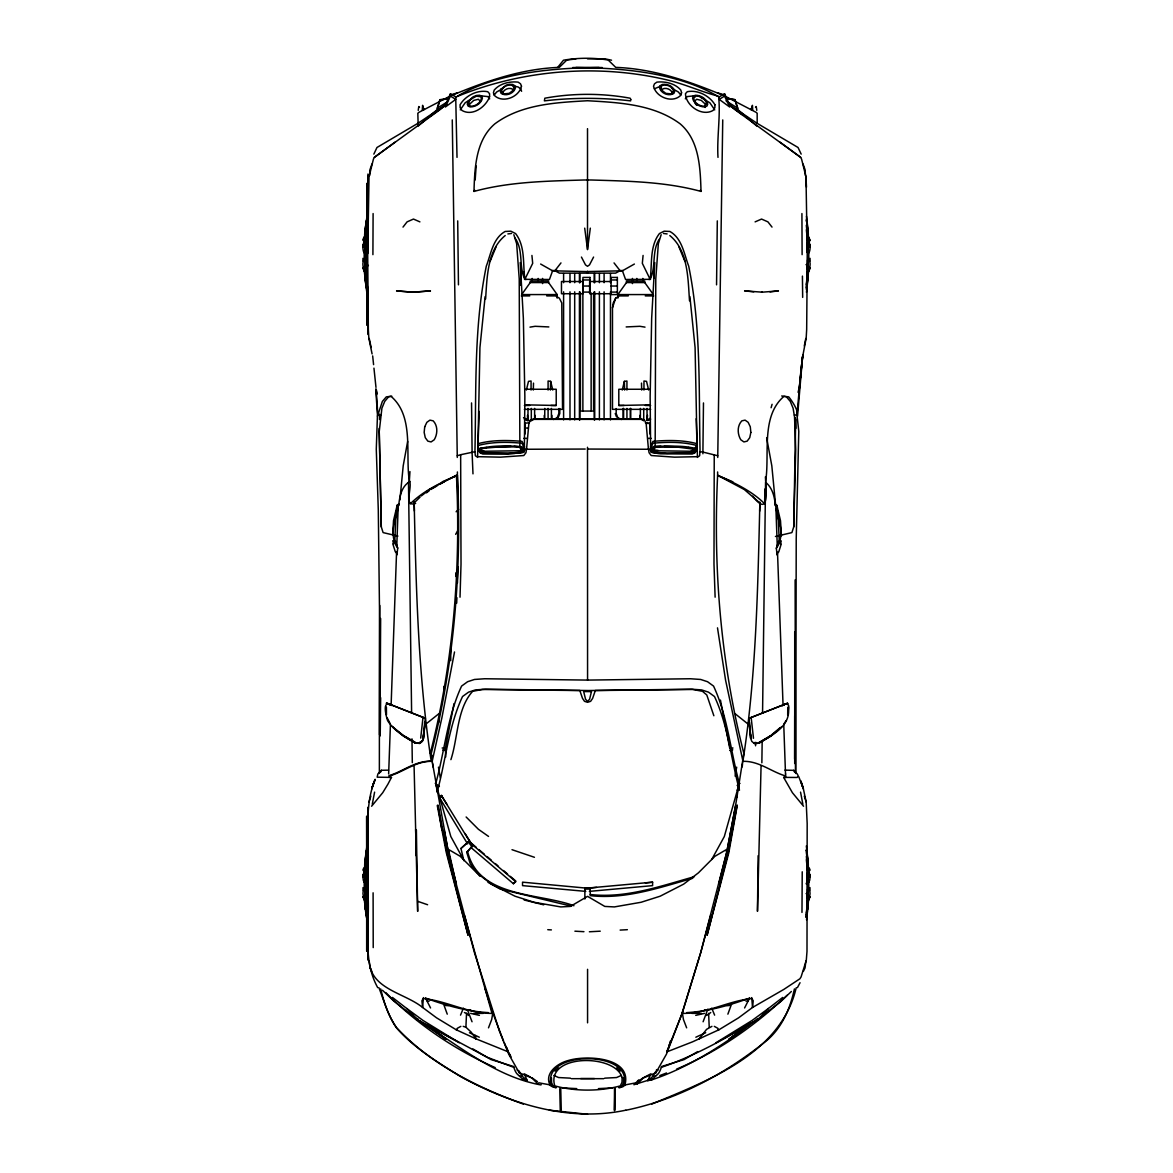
<?xml version="1.0" encoding="UTF-8"?>
<svg xmlns="http://www.w3.org/2000/svg" width="1173" height="1173" viewBox="0 0 1173 1173"><rect width="100%" height="100%" fill="white"/><g stroke="black" fill="none" stroke-linecap="round" stroke-linejoin="round"><path stroke-width="1.5" d="M366.724 919.485L366.709 951.2L366.665 816.232L366.709 846.95M366.826 291.842L366.797 325.17L366.753 183.369L366.797 215.641M367.779 813.959L367.779 809.018M367.838 216.067L367.867 182.064M367.926 180.979L367.926 175.803M637.701 1081.638L642.452 1078.324L655.854 1072.826L666.425 1054.204L681.821 1014.088L700.78 952.403L726.688 852.346L735.574 805.602L743.843 753.359C720.735 662.554 713.125 568.876 717.612 475.344L717.612 471.957M364.715 246.33L364.73 234.439M364.73 895.761L364.715 875.952M364.715 876.158L364.73 864.838M367.911 324.848L367.897 326.534L367.867 293.221M808.285 246.11L808.256 275.332L808.256 273.573M808.27 891.759L808.285 875.952M365.331 238.06L365.316 233.471L365.331 275.054L365.36 270.934M367.779 873.284C370.052 842.317 363.029 809.062 375.096 779.444L372.281 787.2L375.096 779.444M373.102 213.559L372.911 254.658M379.363 773.476L379.48 608.244L378.293 509.962L376.284 449.259L377.471 414.919L375.727 389.113M775.441 536.472L791.907 532.601L793.725 526.882L795.69 419.494M801.98 912.418L802.229 871.803M806.232 185.246L806.247 183.369L806.247 185.055M808.256 899.31L808.256 903.767L808.285 895.424M379.788 605.444L379.539 734.797M379.949 735.764L380.639 618.464M649.783 433.922L649.842 423.174L645.956 422.823M364.73 891.759L364.73 880.512M365.331 899.574L365.302 903.503L365.302 863.915L365.316 865.395M477.924 447.573L479.933 347.589L485.123 296.608M614.711 1087.811L614.549 1110.684L614.549 1087.811M793.725 526.882L795.719 449.538L794.532 416.899L793.095 408.219L790.279 401.386L786.335 396.738L781.702 395.961M795.455 772.728L795.133 579.902M808.27 250.802L808.27 274.541M524.36 450.667L524.859 396.797L523.363 318.323L520.226 262.561M703.477 402.94L702.906 452.074L717.744 455.74M380.213 735.706L380.653 697.7M716.556 284.834L717.304 220.891M808.27 880.512L808.27 895.761M364.744 273.573L364.744 275.332L364.73 250.802M364.73 237.84L364.73 233.192L364.715 242.034M364.744 868.079L364.73 863.651L364.73 872.082M761.864 762.802L762.171 740.823M762.553 713.36L765.558 482.25C772.582 487.851 774.635 497.044 775.309 505.563M808.27 234.439L808.285 246.33M807.684 865.395L807.698 863.915L807.698 903.503L807.669 899.574M808.27 864.838L808.285 876.158M364.744 274.115L364.788 271.139M364.744 902.609L364.788 899.779M614.549 1110.113L614.887 1088.735M717.993 157.358C716.776 137.886 720.765 114.719 718.55 96.23C703.184 92.388 687.011 85.13 671.176 80.937C600.429 63.137 522.337 69.383 455.96 97.007L450.447 93.767L445.373 104.969L440.242 109.485L374.348 157.358L373.41 159.191L369.026 176.888L367.706 254.732L368.337 329.466L368.835 338.073L372.09 353.938M477.543 457.426L479.214 411.43M520.577 285.171L520.856 272.429L524.316 272.209M759.679 511.164L759.855 502.088M764.679 500.798L764.913 488.994M364.73 238.28L364.715 233.999M732.832 481.839L717.612 475.344L744.283 489.522L759.855 502.982C757.787 588.67 756.248 674.783 743.154 759.635M761.057 766.189L757.479 911.362M758.11 855.733L757.479 911.084M808.212 237.884L808.27 233.192L808.285 242.034M808.27 898.899L808.27 903.019M364.818 899.354L364.744 903.767L364.715 895.424M623.684 1077.826L623.552 1082.694L621.998 1086.213L619.799 1087.84M722.744 119.925L717.744 457.441M533.304 390.037L533.51 383.102M550.401 390.037L550.65 381.357L548.084 381.005L548.084 390.037M460.021 597.189L461.018 564.11L460.652 455.535L460.769 454.684L474.918 451.722L474.977 449.963C476.238 388.674 473.965 326.475 486.311 266.154C490.901 254.204 492.851 238.31 505.152 231.462L510.841 231.184L515.592 233.574C525.533 246.359 522.733 264.13 524.859 279.335L549.463 279.482L552.586 270.802L586.383 271.579L622.423 270.802L634.388 264.042M417.661 911.362L416.4 830.073M425.066 722.275L423.57 738.096L422.383 741.204L419.817 743.389L415.242 743.037L403.351 736.058L392.281 726.395M473.98 191.419C474.728 167.9 475.622 140.32 494.815 123.869C521.208 104.236 555.855 102.535 587.512 100.746C619.153 102.535 653.801 104.236 680.193 123.869C699.387 140.32 700.281 167.9 701.029 191.419C665.311 181.668 627.966 181.111 591.192 179.997L583.817 179.997C547.043 181.111 509.698 181.668 473.98 191.419L474.786 190.29M379.48 419.538L379.671 414.23M396.547 552.571L391.122 704.988M396.811 545.313L398.102 509.023M388.644 773.916L390.404 724.943M456.693 603.142L456.898 597.658M457.441 583.054L458.042 566.632M808.006 239.336L807.567 238.031C809.238 240.92 811.584 248.793 808.754 253.016L808.754 259.834C811.672 262.737 809.385 270.127 807.552 271.931M807.596 868.255C809.194 871.011 811.423 878.504 808.725 882.521L808.725 889.017C811.511 891.773 809.326 898.811 807.596 900.527L808.006 898.738M365.448 271.931C363.615 270.127 361.328 262.737 364.246 259.834L364.246 253.016C361.416 248.793 363.762 240.92 365.433 238.031L364.994 239.336M364.994 898.738L365.404 900.527C363.674 898.811 361.489 891.773 364.275 889.017L364.275 882.521C361.577 878.504 363.806 871.011 365.404 868.255M424.318 729.489L424.611 722.26M425.256 718.638L423.57 738.022L422.383 741.131L419.758 743.315M364.832 237.65L365.404 230.025M364.832 867.903L365.448 859.75M511.061 1057.093L508.334 1051.888L475.989 1038.838L471.106 1032.064L465.901 1027.211L466.531 1013.384L464.405 1012.534M808.197 865.645L808.285 864.428M654.783 262.561L651.66 318.323L650.15 396.797L650.648 450.667M485.593 299.027C487.103 277.722 487.147 250.128 505.211 235.553M364.715 864.428L364.803 865.645M394.7 523.642L394.905 520.167M392.706 534.023L393.527 520.577L397.09 505.563L398.791 503.804L395.726 519.947L394.846 539.345L397.72 548.084L396.914 554.917L396.225 551.882M409.949 471.59L409.333 481.341M755.544 745.808L755.764 742.289M391.767 396.21L388.674 396.738L384.729 401.386L381.914 408.219L379.231 431.561L381.298 526.882L383.102 532.601L397.926 536.09M801.438 364.642L796.98 414.919L798.784 431.356L796.218 538.876L795.778 773.476M802.611 356.607L797.537 416.195M752.787 496.15C767.89 515.929 766.643 495.505 765.676 480.915C769.869 453.995 760.573 416.327 784.019 396.313L788.711 396.87C790.573 398.82 802.713 416.004 794.341 415.066M807.611 278.133L807.611 277.356M807.64 906.436L807.64 905.688M475.168 179.997L476.165 165.965M810.059 260.949L810.059 258.339M809.971 890.087L809.971 887.594M365.375 230.392L365.375 231.198M365.346 861.759L365.346 860.997M622.423 270.802L625.561 279.482L650.15 279.335C652.276 264.13 649.49 246.359 659.417 233.574L664.167 231.184L669.871 231.462C682.158 238.31 684.123 254.204 688.698 266.154C701.043 326.475 698.771 388.674 700.032 449.963L699.651 455.74L698.346 456.664L674.563 457.162L651.22 455.535L649.094 452.778L648.464 449.259L646.147 423.6L644.71 420.418L641.514 418.805L533.495 418.805L530.299 420.418L528.862 423.6L526.545 449.259L525.929 452.778L523.803 455.535L500.446 457.162L476.678 456.664L475.358 455.74L474.918 451.722M362.941 258.339L362.941 260.949M363.029 887.594L363.029 890.087M389.495 775.852L389.363 777.464L391.489 777.391L387.926 784.165L382.735 792.699L371.592 806.232M362.941 244.79L362.941 247.048M363.029 874.691L363.029 876.847M590.327 228.149L587.512 249.512L584.697 228.149M718.741 884.075L726.761 852.199L725.882 849.882L714.929 856.29L698.404 872.859L683.639 884.149L660.164 896.201L641.074 902.272L614.359 906.92L604.784 906.421L587.57 896.348L570.357 906.421L560.782 906.92L534.067 902.272L514.976 896.201L491.502 884.149L476.737 872.859L460.212 856.29L449.259 849.882L448.379 852.199L456.4 884.075M717.304 96.025C676.88 72.638 622.775 67.99 575.928 67.462M550.694 1079.746L550.269 1085.436L554.961 1087.21M810.059 247.048L810.059 244.79M809.971 876.847L809.971 874.691M399.905 499.933L403.204 465.828L407.647 441.415M423.409 997.593L422.603 1007.46L436.561 1017.827L456.268 1029.806L475.989 1038.838L475.168 1035.392M643.083 255.435L642.335 263.339L650.15 279.335C656.264 267.341 651.543 250.905 659.314 239.175M655.854 1072.826L656.601 1069.585M799.297 389.113L802.669 356.255M807.537 902.887L807.86 899.691M365.683 227.357L366.211 222.43M365.639 858.108L367.428 843.988M801.804 361.152L806.174 338.073L806.672 329.466L807.303 254.732L805.983 176.888L801.599 159.191L800.66 157.358L734.767 109.485L729.635 104.969L724.562 93.767L719.064 97.007M386.65 703.052L422.998 717.363L420.696 738.096M807.303 281.168L806.32 289.379M807.347 909.31L806.423 917.139M799.106 388.981L802.801 355.126M742.201 766.937L742.582 763.432M387.838 703.976C382.926 703.932 386.313 716.908 387.589 720.618C393.981 730.852 405.11 737.069 415.242 743.037L419.817 743.389L419.567 742.333M550.767 1080.201L550.401 1085.582M787.699 715.031L787.772 707.202M386.401 707.04L386.474 714.87M624.608 1081.477L624.74 1085.582L618.992 1087.063M365.873 225.524L366.533 220.392M365.844 227.753L366.196 225.055M365.829 856.349L366.665 849.853M365.8 858.475L367.428 847.918M806.467 288.074C804.927 284.086 812.449 264.555 806.042 264.658M806.335 917.521C804.707 913.488 812.42 893.929 806.144 893.606M807.537 909.94L808.226 905.131L806.54 919.925M806.335 284.584L807.611 271.051L806.804 264.468M806.423 912.565L807.64 899.691L806.863 893.415M367.56 212.533L364.759 231.77L367.677 213.647M806.452 292.297L808.226 276.769L806.525 288.118M785.206 775.852C770.998 771.57 758.946 760.91 742.964 761.321L743.213 759.488L742.773 762.171M808.622 237.811L807.567 236.594L808.006 238.486M367.545 223.632C367.428 233.207 362.09 244.908 367.56 253.793M418.218 110.335L418.776 106.523L419.538 107.154M367.413 854.56C367.31 863.665 362.222 874.809 367.428 883.269M417.588 1018.809L417.72 1020.29L417.339 1018.736M398.732 505.402C399.494 497.015 401.43 486.854 408.981 482.088M423.072 737.89L423.57 734.533M777.816 552.058L777.142 555.093L776.321 548.246L779.195 539.507L778.329 520.123L775.25 503.965L776.951 505.739L780.514 520.753L781.438 535.87M794.62 759.136L794.707 715.794M650.678 409.348L612.482 409.348L612.482 307.751L613.23 302.957L615.664 298.162L619.491 295.904L628.273 295.904M438.658 722.788L439.23 719.21M806.364 917.506L807.376 911.23M367.017 220.025L367.56 216.668M806.32 914.764L806.833 911.568M422.749 738.447L424.201 729.709M454.523 651.968L441.942 717.539L432.177 761.321L448.379 852.199L444.259 830.279M737.274 805.323L728.814 852.698L707.099 935.189M408.483 482.088L411.62 713.184M492.792 1013.032L491.692 1019.513L488.496 1027.841M366.973 216.976L367.853 211.961M366.87 848.226L367.706 843.446M735.119 776.115L736.673 767.142M794.707 763.535L794.722 632.086M366.973 212.943L367.838 208.002M367.692 839.677L364.774 862.302L367.882 843.358M392.838 727.304L403.6 735.559M653.156 1076.271C658.229 1076.433 660.326 1070.612 661.543 1066.624M749.166 1023.325L748.975 1024.659L741.145 1030.026M751.263 109.162L752.421 105.321L752.729 109.763L750.603 109.412M737.084 805.25L728.257 852.419L707.172 934.984M450.901 759.649C458.086 737.744 456.752 708.844 472.66 691.308L482.367 689.475L579.814 690.53L582.497 698.36L584.506 701.322L587.57 702.304L590.635 701.322L592.644 698.36L595.327 690.53L692.774 689.475L702.466 691.308L706.791 694.973L713.858 715.75M735.574 805.602L726.761 852.199L726.571 850.088M372.281 804.194L374.598 792.127M454.01 703.624L445.447 747.993L445.725 756.952M736.659 797.64L737.348 794.106M738.022 790.587L739.401 783.535L737.231 790.294M367.823 219.116C367.105 230.333 361.416 243.647 366.958 254.336M367.882 849.223C367.721 860.278 360.038 875.337 368.234 884.955M648.845 450.109L648.654 448.335M437.133 791.995C445.843 760.368 448.497 726.41 462.529 696.527L468.54 692.158L475.417 689.9L485.622 689.196L588.509 690.53L691.396 689.196L701.601 689.9L708.477 692.158L714.489 696.527C728.316 725.852 730.97 759.18 739.489 790.25M396.078 514.976L397.647 508.07M364.994 238.486L365.433 236.594C362.794 236.565 362.032 244.043 364.246 238.28M364.979 868.694L365.404 866.891C362.882 866.862 362.164 873.973 364.275 868.504M798.08 392.31L798.857 389.113M541.252 1084.732L540.636 1084.878C493.716 1076.301 455.329 1042.738 417.588 1019.865L417.779 1019.102M780.456 544.155L781.247 540.87M633.875 1084.732L651.836 1079.101M526.369 390.037L528.495 381.357L531.061 381.005L531.061 390.037M622.247 390.037L624.373 381.357L626.939 381.005L626.939 390.037M656.22 1075.568L651.66 1079.878L647.833 1080.641L650.898 1073.808L643.391 1077.752L637.203 1084.028M754.606 742.494L754.356 743.477L758.916 743.198C771.086 735.691 788.799 727.421 788.652 710.691C789.678 703.976 787.538 702.275 782.391 705.618M757.553 1018.809C726.732 1042.885 690.047 1067.107 651.66 1079.878M794.414 988.912C789.972 1009.337 781.335 1029.513 764.239 1042.577C723.712 1074.659 676.733 1099.922 625.81 1110.259M398.028 506.34L398.791 503.804M781.203 544.096L778.696 552.058M427.353 1025.51L427.353 1024.308L427.045 1025.305L446.136 1039.263L417.412 1019.66M710.677 915.453L700.78 952.461L682.129 1013.457L666.807 1051.888L692.642 1041.8L718.873 1029.806L738.579 1017.827L752.538 1007.46L783.828 989.411L799.913 978.766L801.1 976.86L806.306 960.218L806.995 951.406L807.171 823.505L806.174 802.009L803.417 789.033L798.784 776.687M804.297 345.888L805.792 338.498M469.229 106.025L469.786 104.06L473.731 100.394L478.364 99.265L480.49 101.377M771.101 407.735L772.083 404.304M448.922 98.224L439.934 99.69L437.309 109.485L418.16 126.127M388.512 770.162L381.357 770.28L380.419 772.391M682.627 1011.83L682.129 1013.457L683.141 1013.384C707.011 1013.648 728.844 1000.672 751.849 998.575L753.227 1000.76L752.538 1007.46L751.732 997.593M670.648 1040.583L669.079 1045.73L670.956 1040.554M371.724 789.033L373.527 783.183M368.967 802.009L370.844 796.086M502.396 93.693C503.29 89.456 509.287 86.861 512.909 89.324L513.466 90.805M707.891 1009.073L703.096 1021.771M612.482 307.751L615.664 298.162M776.629 504.889C777.743 518.745 785.763 535.665 776.321 548.246M807.361 252.342L808.182 242.298L806.306 225.275M437.177 108.209L439.934 99.69M371.973 163.985L369.906 169.836L369.524 175.686M806.804 251.887L807.625 242.181L806.35 229.703M806.863 881.451L807.654 872.213L806.35 859.75M796.218 987.725C780.925 1053.721 707.612 1080.802 651.836 1104.057M727.876 1014.161L731.908 1003.062M661.543 90.805L662.1 89.324C665.721 86.861 671.718 89.456 672.628 93.693M694.519 101.377L696.659 99.265L701.278 100.394L705.222 104.06L705.222 107.447M782.699 997.446L768.374 1008.516L757.421 1020.29L757.802 1018.736M553.524 419.509L557.219 417.676L558.847 413.512L558.847 408.571M666.807 1051.888L668.551 1047.445M373.85 154.118L376.973 147.49L418.16 123.165L446.136 104.324M490.065 261.432L496.194 246.55M460.52 1015.144L463.408 1008.164M749.723 997.871L744.591 1007.959M377.471 416.195L382.354 401.459L386.298 396.87L390.99 396.313C414.45 416.327 405.154 453.995 409.333 480.915C412.999 486.384 402.808 507.806 415.653 503.408M526.178 450.109L526.369 448.335M661.161 234.703L658.346 243.735L655.78 278.91L655.164 446.151L653.156 446.722L650.648 452.001L657.159 453.115M650.472 446.928L652.965 441.356C667.466 440.11 683.17 439.86 697.217 443.761L695.838 446.444M650.472 448.76L652.965 443.262C667.422 441.825 683.17 441.737 697.217 445.593L695.838 448.277M460.271 109.91L465.153 102.784L472.074 98.385M450.447 93.767L450.447 96.083L445.315 107.022L455.769 99.397L455.96 97.007M808.74 271.681L810.162 267.84L808.74 270.259M808.71 900.292L810.059 896.627L808.71 898.929M803.358 971.361L805.045 967.901L805.924 960.716M367.779 891.685C370.536 923.65 361.46 958.268 377.721 987.651M593.582 257.063L589.506 264.878L587.512 266.286L585.503 264.878L581.441 257.063M695.032 452.851L697.085 448.98C683.786 444.934 669.035 446.488 655.164 446.151M797.405 987.651L800.045 982.71M694.797 448.159L693.082 451.297L654.079 450.74M467.602 843.915L439.816 798.124L441.312 795.382L470.857 843.387L515.783 881.671L513.407 883.724L471.253 847.756M711.732 859.472L724.313 836.554L739.342 783.315C730.442 751.116 727.788 716.542 713.551 686.088L707.539 681.718L700.662 679.46L690.457 678.756L587.57 680.091L484.684 678.756L474.479 679.46L467.602 681.718L461.59 686.088C447.353 716.542 444.699 751.116 435.799 783.315L450.828 836.554L463.408 859.472M455.652 534.331L458.35 529.58M748.975 718.8L750.603 738.198L751.79 741.365L754.356 743.55L758.916 743.198L770.808 736.145L781.892 726.556M479.801 876.216L470.226 863.695L466.781 852.419L472.734 845.572L469.288 840.924L460.96 848.475L463.863 860.718M466.781 852.419L472.734 845.572M369.216 338.498L371.152 347.516M805.484 175.686L805.103 169.836L803.05 163.985M655.34 1072.078L652.1 1077.122L647.833 1080.641M460.96 848.475L469.288 840.924M783.828 724.093L786.145 720.574M806.144 883.782C811.012 875.557 806.657 864.97 806.394 856.129M557.16 294.57L548.583 282.576L548.583 281.036L530.24 281.036L530.24 282.576L521.662 294.57L557.16 294.57L557.16 298.118M617.863 298.118L617.863 294.57L626.441 282.576L626.441 281.036L644.769 281.036L644.769 282.576L652.393 293.235M560.973 262.913L554.902 270.728L559.404 273.133L615.605 273.133L620.106 270.728L614.036 262.913M648.273 423.6L645.399 422.896M403.013 227.093L407.075 221.873L413.468 219.058L419.905 221.873M494.258 95.028L496.575 92.066L503.276 88.151M557.908 67.11L563.48 60.204C577.937 57.741 593.787 57.55 608.215 60.058L615.737 67.389C652.994 68.65 689.02 81.142 723.125 95.365M685.325 98.84L687.202 96.582L695.281 95.731M513.407 883.724L515.724 880.967L510.27 876.334M667.114 233.926L663.419 233.442M617.115 418.453L617.804 417.676L616.177 413.512L616.177 408.571M381.357 770.28L377.853 774.019L377.163 777.186L391.489 777.391M636.382 1082.767L624.93 1084.952L624.549 1081.785M706.601 1015.495L710.735 1012.534M638.757 1079.878L635.825 1082.84M787.083 995.261C754.987 1025.832 717.568 1051.844 676.63 1069.087M420.081 497.117L414.186 502.821C416.136 589.081 418.16 675.736 431.209 761.16C415.227 760.734 403.16 771.394 388.967 775.676M369.216 960.716C370.301 989.22 404.626 992.798 422.603 1007.46L421.913 1000.76L423.292 998.575C446.297 1000.672 468.13 1013.648 492 1013.384L493.437 1013.032M456.121 511.765L458.643 509.346M791.364 991.478L781.203 1001.185L758.169 1019.029M554.961 1071.125L558.465 1067.885M418.16 124.499L417.837 113.649M439.816 798.124L442.118 796.086M755.485 107.154L756.233 106.523L756.79 110.335M419.685 742.817L421.943 740.911M779.869 727.89L770.558 735.735L758.74 742.641M446.781 104.353L427.456 118.268M711.923 1026.36L706.601 1029.322L699.152 1038.838L700.589 1038.061M425.887 724.064L438.717 713.844L440.095 713.844M661.425 1067.327C690.677 1057.328 724.577 1039.762 747.788 1024.381L748.095 1025.305L729.005 1039.263L740.002 1030.92M421.254 495.974L429.758 489.346L456.429 475.182C460.93 568.714 453.496 662.378 430.33 753.183L432.119 756.218M426.473 492.836L429.318 490.622M729.005 1039.263L737.714 1032.709M737.128 785.455L739.899 783.315M410.271 503.833C423.453 490.725 440.637 482.821 457.397 475.344L457.397 471.957M749.342 1024.029L757.919 1019.586M395.066 142.124L374.348 157.358M768.374 1008.516L752.04 1020.51L715.867 1042.782L757.67 1019.586M654.343 88.825L660.663 86.142M397.09 505.563L398.468 504.654M621.235 1075.494L616.543 1077.547L604.696 1078.163M437.309 108.151L447.529 101.787M724.562 96.083L719.24 99.397L729.694 107.022L724.562 96.083L724.562 93.767M418.16 112.725L450.197 96.025M758.858 742.846L770.749 735.794M697.715 1051.58L684.138 1059.571L661.587 1066.506M430.74 489.522L436.884 485.974M439.948 484.2L444.567 481.546M531.501 420.638L533.935 419.362L641.074 419.362L643.522 420.638M477.792 443.761C491.839 439.86 507.557 440.11 522.044 441.356L524.551 446.928M477.792 445.593C491.839 441.737 507.601 441.825 522.044 443.262L524.551 448.76M647.775 419.509L650.238 418.277M657.159 1070.494L658.038 1070.069M647.775 420.491L650.648 419.128M695.838 1037.211L705.677 1032.739M442.192 481.839L457.397 475.344L458.071 512.718M755.104 221.873L761.556 219.058L767.934 221.873L772.01 227.093M450.505 95.028L457.514 92.77M782.332 705.618L784.077 704.914M785.954 704.211L787.831 703.653M787.523 703.228L748.726 718.448L787.582 703.155M659.812 1075.568L666.543 1072.972M451.884 95.365C485.989 81.142 522.014 68.65 559.286 67.389L566.794 60.058L575.87 58.929M749.166 998.223C729.049 1005.525 708.125 1011.434 686.674 1012.622M756.864 126.127L737.714 109.485L735.075 99.69L726.102 98.224M735.075 99.69L726.058 98.444M460.842 1026.36L457.397 1028.266L456.268 1029.806L457.089 1030.099M624.93 1084.952C632.364 1057.298 586.735 1054.894 568.362 1060.48C558.113 1063.046 544.096 1072.884 549.961 1084.952C547.527 1084.292 541.823 1083.471 538.759 1082.767M718.052 1030.099L718.873 1029.806L717.744 1028.266L714.298 1026.36M808.74 269.013L807.567 269.174L807.567 259.981L808.754 259.834M808.725 897.741L807.596 897.902L807.596 889.149L808.725 889.017M457.265 455.74L460.769 454.684M660.942 446.327L655.472 446.796L653.038 451.942L666.982 453.35L693.082 452.719L694.709 448.98L688.272 447.485M694.431 876.671C660.531 886.084 626.015 898.591 590.254 894.515M692.774 878.254C659.431 887.594 625.429 899.632 590.254 895.644L590.254 887.946L584.872 887.946L584.872 899.017M364.246 242.43L365.433 242.312L365.433 252.943L364.246 253.016M364.275 872.448L365.404 872.331L365.404 882.448L364.275 882.521M729.797 750.5L732.758 749.826M695.721 1015.363L704.474 1013.384M649.402 389.26L618.801 389.26L618.801 405.477L649.402 404.846M520.944 450.74L481.927 451.297L480.212 448.159M448.951 98.444L439.934 100.174M693.082 450.388L691.337 450.74L691.337 453.203M525.225 433.922L525.167 423.174L529.052 422.823M424.421 109.412L422.28 109.763L422.603 105.321L423.746 109.162M529.991 327.135L535.123 326.299L548.832 326.93M618.743 1087.694L623.611 1085.655C635.399 1049.732 539.741 1049.732 551.515 1085.655L556.398 1087.694M625.81 1110.186C568.802 1122.297 510.9 1103.998 461.018 1076.843C438.218 1062.518 414.553 1048.515 396.621 1028.047C388.087 1015.921 384.187 1001.39 378.923 987.725M626.177 326.93L639.886 326.299L645.018 327.135M620.297 1087.136L622.936 1086.785M572.732 67.535L602.277 67.535M486.751 447.485L480.3 448.98L481.927 452.719L508.026 453.35L521.985 451.942L519.536 446.796L514.067 446.327M770.001 291.886L778.447 290.904L761.556 292.238M517.85 453.115L524.36 452.001L521.853 446.722C507.484 445.564 491.868 445.256 477.924 448.98L479.992 452.851M585.767 891.377L522.542 885.63L522.542 882.169L587.57 888.24L596.602 887.404M645.37 882.902L652.599 882.243M587.57 888.093L652.599 882.169L652.599 885.63L589.374 891.377M648.845 279.482L650.531 279.335M389.935 775.852C404.128 771.57 416.195 760.91 432.177 761.321L431.297 753.359C454.464 662.554 461.913 568.876 457.397 475.344M692.832 453.423L660.223 453.365M489.991 447.162L510.915 446.327M612.482 1087.914L598.391 1088.617M589.374 931.773L600.239 931.186M620.136 930.086L627.379 929.69M511.589 233.442L507.894 233.926M556.149 1087.063L552.204 1086.785M514.8 453.365L482.176 453.423M479.742 95.731L487.807 96.582L489.684 98.84M594.418 1078.559L580.723 1078.559M603.772 1078.676L571.354 1078.676M380.668 415.066L377.794 414.216L376.166 389.113L377.31 393.908M552.043 270.567L557.366 270.508M585.195 449.054L526.486 449.259M514.654 237.664C523.876 249.438 518.495 266.843 524.859 279.335L532.689 263.339L531.926 255.435M582.937 279.966L590.004 279.966M611.104 279.966L617.365 279.966M611.162 281.52L589.638 281.52L589.638 293.719L611.162 293.719M530.24 282.576L548.583 282.576M626.441 282.576L644.769 282.576M582.937 286.036L590.004 286.036M611.104 286.036L617.365 286.036M611.104 292.092L617.365 292.092M617.863 294.57L653.346 294.57M521.34 295.904L529.741 295.904M546.735 295.904L555.533 295.904L559.345 298.162L561.779 302.957L562.541 409.348L524.346 409.348M645.267 295.904L653.669 295.904M525.607 389.26L556.222 389.26L556.222 405.477L550.914 405.477M525.607 404.846L556.222 405.477M524.375 405.477L529.683 405.477M618.801 405.477L624.109 405.477M645.326 405.477L650.634 405.477M525.607 428.042L527.483 428.042M523.715 438.394L527.366 438.394M647.657 438.394L651.294 438.394M587.512 449.054L648.522 449.259M409.45 482.25L409.832 481.341M386.46 702.979L425.447 718.287L422.998 717.363M442.162 747.993L445.447 747.993L446.268 751.526M732.978 747.993L729.694 747.993L720.442 700.076M803.549 806.232L792.405 792.699L783.637 777.391L797.156 777.464L798.226 775.91L797.288 774.019L793.842 770.353L784.942 770.118M783.637 777.391L785.778 777.464L785.587 773.799M584.872 889.075L590.254 889.075M427.236 1001.112L429.171 1001.112M745.969 1001.112L747.905 1001.112M445.755 1005.554L448.262 1005.554M726.879 1005.554L729.386 1005.554M466.341 1009.792L470.725 1009.792M704.416 1009.792L708.8 1009.792M473.599 1013.384L483.305 1013.384M691.835 1013.384L701.527 1013.384M521.985 1076.271C516.912 1076.433 514.815 1070.612 513.598 1066.624M587.512 58.855L604.784 58.797L611.544 60.204M619.417 270.538L622.966 270.567M664.109 446.327L685.017 447.162M599.08 67.462C552.248 67.99 498.129 72.638 457.705 96.025M570.445 1078.163L558.597 1077.547L553.905 1075.494M762.303 292.165L744.591 290.904L753.784 291.813M576.749 1088.617L562.659 1087.914M547.762 929.69L551.383 929.896M574.902 931.186L583.949 931.685M488.467 1012.622C467.015 1011.434 446.092 1005.525 425.975 998.223M524.492 279.335L526.178 279.482M587.57 1114.277L549.331 1110.186M700.09 451.722L702.906 452.074M654.783 450.036L658.126 450.403M386.328 703.477L391.841 705.457L389.832 704.753M808.754 253.016L807.567 252.943L807.567 242.312L808.754 242.43M808.725 882.521L807.596 882.448L807.596 872.331L808.725 872.448M481.927 450.388L483.687 450.74L483.687 453.203M530.24 1076.961L524.228 1073.808L527.307 1080.641L523.481 1079.878L518.921 1075.568M514.346 86.142L518.158 86.993L520.665 88.825L521.604 91.289M442.895 750.002L445.857 750.661M470.666 1013.384L479.42 1015.363M571.471 906.201L500.27 889.075L488.041 882.36M573.949 905.717C538.436 892.682 478.335 897.99 467.528 851.217M524.14 899.999L543.7 904.823M364.246 259.834L365.433 259.981L365.433 269.174L364.26 269.013M364.275 889.017L365.404 889.149L365.404 897.902L364.275 897.741M448.57 850.088L456.268 884.075L474.361 952.403L499.39 1031.082L508.715 1054.204L519.287 1072.826L532.689 1078.324L537.439 1081.638M513.613 1066.506L491.003 1059.571L472.895 1048.926M534.433 857.287L512 849.692M463.218 1026.36L465.901 1027.211M417.969 901.421L427.602 904.735M513.715 1067.327L486.942 1057.166L427.104 1025.085M523.29 1104.057C476.795 1087.254 430.799 1064.19 396.621 1027.695C388.498 1016.185 383.938 1002.548 380.726 988.912M724.503 95.028L717.495 92.77M671.748 88.151L678.434 92.066L680.751 95.028M495.226 1067.621C454.728 1049.747 416.884 1024.102 385.8 992.578M717.612 475.344C734.371 482.821 751.57 490.725 764.737 503.833M469.449 1032.739L479.302 1037.211M540.636 264.042L552.586 270.802M524.36 419.128L527.234 420.491M517.102 1070.069L517.982 1070.494M700.413 97.154L709.856 102.784L714.738 109.91M617.804 417.676L621.485 419.509M523.539 417.676L527.234 419.509M724.811 96.025L756.864 112.725M474.537 1038.061L475.989 1038.838M367.56 265.245C360.903 263.514 369.378 289.291 367.574 291.476M367.428 894.163C361.093 892.506 369.158 917.051 367.442 919.119M405.081 736.424L415.433 742.465M403.424 735.632L415.301 742.685M777.391 507.352L775.25 503.965M726.028 100.878L737.714 108.151M450.447 96.083L455.769 99.397L457.015 157.358M775.573 504.815L776.951 505.739M368.41 265.611C358.835 258.822 369.495 295.01 367.853 296.49M368.234 894.515C359.114 888.049 369.275 922.491 367.706 923.899M743.257 115.365L729.503 105.394M728.888 104.324L756.864 123.165L798.036 147.49L801.174 154.118M800.66 157.358L779.957 142.124M488.54 836.422L478.423 829.296L466.136 816.995M437.426 1032.709L446.136 1039.263M669.798 235.553C688.316 250.582 687.935 279.013 689.519 300.845M406.767 1008.516L423.101 1020.51L459.273 1042.782L417.471 1019.586L406.767 1008.516L392.427 997.446M555.342 1087.84L553.143 1086.213L551.589 1082.694L551.457 1077.826M416.972 1019.029L393.937 1001.185L382.501 990.276M444.479 747.831L446.429 749.327M435.227 783.315L439.406 786.526M735.456 714.005L748.286 724.24M476.238 847.331L470.784 842.683L465.08 833.534M478.965 849.648L484.405 854.281M487.132 856.613L491.208 860.088M495.299 863.563L498.026 865.894M503.466 870.527L507.557 874.017M527.307 1080.641L522.484 1076.491L519.786 1072.078M616.675 1067.885L620.18 1071.125M537.938 1084.028L531.75 1077.752M466.531 1013.384L468.54 1015.495M807.625 231.198L807.625 230.392M807.654 861.759L807.654 860.997M557.219 417.676L557.908 418.453L559.785 413.512L559.785 408.571M793.784 770.28L794.722 772.391M518.921 1070.7L519.287 1072.826M365.389 277.356L365.389 278.133M365.36 905.688L365.36 906.436M695.09 103.283L696.718 105.321M468.467 842.199L471.971 846.774M700.222 190.29L701.029 191.419M364.26 270.259L362.941 267.811L364.26 271.681M364.29 898.929L362.941 896.627L364.29 900.292M808.754 238.28L810.162 240.7L808.754 236.858M808.725 868.504C810.836 873.973 810.118 866.862 807.596 866.891L808.021 868.694M390.33 723.932L387.105 717.671M397.72 548.084C388.278 535.489 396.298 518.569 397.412 504.713M441.312 795.382L447.016 804.531M430.55 1007.959L425.418 997.871M509.067 1053.295L510.534 1056.111M370.096 967.901L371.782 971.361M513.847 234.703L516.663 243.735L519.228 278.91L519.859 446.151M504.214 1042.518L508.334 1051.888L506.589 1047.445M472.045 1021.771L467.778 1010.671M678.815 246.55L684.944 261.432M711.732 1008.164L714.621 1015.144M503.525 1040.95L493.012 1013.457L484.874 988.077L464.464 915.453M443.233 1003.062L447.25 1014.161M686.645 1027.841L683.448 1019.513L682.349 1013.032M615.239 413.512L616.485 416.796M395.345 551.882L392.838 543.92M431.928 759.488L432.368 762.171M735.075 100.174L737.832 108.209M742.964 761.321L725.559 680.091L717.495 627.848M437.368 788.608L435.74 783.535L437.456 792.347M804.297 796.086L806.174 802.009M801.599 783.183L803.417 789.033M493.012 1013.457L492.499 1011.83L492 1013.384L484.874 988.077M468.042 935.189L446.312 852.698L437.25 805.455M467.968 934.984L446.884 852.419L438.057 805.25M648.654 390.037L646.528 381.357L643.962 381.005L643.962 390.037M550.65 381.357L552.776 390.037M757.362 1019.102L757.553 1019.865M523.29 1079.101L523.481 1079.878M392.794 540.709L393.585 543.993M776.394 508.232L777.186 511.692M777.963 515.152L779.444 525.563M367.002 291.417L367.721 294.966M766.658 437.822L771.819 465.828L775.632 505.314M800.543 792.127L802.86 804.194M367.853 300.479L364.774 276.769L366.475 288.118M366.885 923.004L367.706 927.696M438.467 767.142L440.33 777.919M437.866 805.323L442.001 830.352M749.972 729.87L751.409 738.623M366.167 911.568L366.68 914.764M806.569 220.465L807.361 225.407M806.394 849.985L808.226 862.302L806.335 845.938M806.35 852.712L807.2 858.475M365.624 911.23L366.636 917.506M714.24 454.684L713.99 564.11L715.119 597.189M750.603 734.694L751.101 738.052M750.603 738.272L749.092 722.451M364.246 236.858L364.378 237.811M806.335 219.131L807.317 227.357M806.423 850.264L807.361 858.108M367.574 295.963L365.697 281.168M367.442 923.4L364.774 905.131L365.463 909.94M806.467 216.199L808.241 231.77L806.467 220.392M806.804 225.055L807.156 227.753M806.335 849.853L807.171 856.349M753.477 738.272L751.16 717.539M432.544 763.432L432.94 766.937M365.653 909.31L366.152 914.002M372.662 355.903L373.586 364.642M373.952 368.146L375.976 387.369M365.14 899.691L365.463 902.887M689.9 296.608L695.09 347.589L697.085 447.573M807.596 230.025L808.168 237.65M807.552 859.75L808.168 867.903M455.725 572.952L456.018 576.529M765.676 481.341L765.397 476.883M472.103 452.074L471.546 402.94M367.75 952.505L367.706 814.927L367.736 825.103M808.285 233.999L808.27 238.28M696.205 418.673L697.466 457.426M806.481 187.181L805.924 176.258M708.609 1013.384L709.225 1027.211M472.983 473.863L472.103 452.925M364.73 274.541L364.715 246.11M364.73 903.019L364.73 898.899M749.562 722.421L749.855 729.665M795.47 417.764L795.851 428.394M775.94 509.185L777.259 545.489M777.523 552.747L783.051 705.164M783.769 725.105L785.514 774.077M417.661 911.142L414.084 766.189M641.499 383.102L641.704 390.037M624.373 381.357L624.623 390.037M452.265 119.925L457.265 457.441M654.153 272.429L654.27 277.898M414.186 501.927L414.362 510.988M415.653 829.428L416.151 855.733M808.27 872.082L808.27 863.651L808.256 868.079M808.212 271.139L808.256 274.115M808.212 899.779L808.256 902.609M560.239 1088.735L560.591 1110.113M411.972 738.829L412.31 762.641M802.42 276.095L802.669 297.385M457.705 220.891L458.452 284.834M379.172 428.394L381.298 526.882M560.415 1087.84L560.591 1110.684L560.591 1087.811M443.951 686.352L443.995 691.777M807.64 270.934L807.669 275.054L807.684 233.471L807.669 238.06M802.112 254.658L801.921 213.559M373.102 892.814L373.219 947.608M450.725 646.015L450.74 660.663M367.838 236.843L367.853 252.928M757.172 113.649L757.172 123.194M702.906 452.925L702.906 453.775M655.033 440.799L655.033 442.632M647.525 415.359L647.027 420.564L647.027 408.409M643.713 408.409L643.713 420.564M642.833 278.426L642.833 281.872M640.385 408.409L640.385 418.82M639.886 415.359L639.886 418.82M636.822 278.426L636.822 281.872M632.438 278.426L632.438 283.602M630.751 408.409L630.751 418.82M630.253 408.409L630.253 418.82M626.939 408.409L626.939 418.82M623.611 408.409L623.611 418.82M623.112 408.409L623.112 418.82M610.473 273.544L610.473 282.693M610.473 291.828L610.473 419.875M604.095 273.544L604.095 282.693M604.095 291.828L604.095 419.875M599.403 273.544L599.403 282.693M599.403 291.828L599.403 419.875M594.711 273.544L594.711 282.693M594.711 291.828L594.711 419.875M594.198 273.544L594.198 282.693M594.198 291.828L594.198 419.875M593.582 292.927L593.582 411.049L580.43 411.049L580.43 292.927M591.133 292.927L591.133 411.049M587.512 128.663L587.512 249.512M587.512 271.3L587.512 273.133M587.512 447.28L587.57 680.091M587.57 969.323L587.57 1022.827M582.878 292.927L582.878 411.049M579.873 273.544L579.873 282.693M579.873 291.828L579.873 419.875M579.433 273.544L579.433 282.693M579.433 291.828L579.433 419.875M574.682 273.544L574.682 282.693M574.682 291.828L574.682 419.875M569.99 273.544L569.99 282.693M569.99 291.828L569.99 419.875M563.597 273.544L563.597 282.693M563.597 291.828L563.597 419.875M551.896 415.359L551.896 418.82M551.398 408.409L551.398 418.82M548.084 408.409L548.084 418.82M544.756 408.409L544.756 418.82M544.257 415.359L544.257 418.82M542.571 278.426L542.571 283.602M538.187 278.426L538.187 281.872M535.123 415.359L535.123 418.82M534.624 408.409L534.624 418.82M532.19 278.426L532.19 281.872M531.31 408.409L531.31 420.564L527.483 420.564L527.483 415.359M527.997 408.409L527.997 420.564M519.976 440.799L519.976 442.632M367.926 174.044L367.926 252.562M367.926 294.335L367.926 334.452M367.779 807.361L367.779 960.027M714.929 104.764L714.87 107.652L713.111 110.409C702.026 116.948 685.853 105.761 685.457 93.693L687.261 91.714C697.583 89.573 709.65 95.731 714.929 104.764M622.115 1077.547L621.998 1082.268L620.37 1085.861C600.239 1091.506 574.902 1091.506 554.77 1085.861C545.166 1053.97 615.063 1053.339 622.115 1077.547M630.751 99.47L630.634 100.878C602.497 97.52 572.512 97.52 544.389 100.878L544.829 98.209C572.791 93.078 602.233 93.078 630.194 98.209L630.751 99.47M424.729 426.767L424.157 432.412L425.286 437.69L427.852 441.151L431.107 441.928L434.245 439.743C437.661 434.025 438.013 425.872 433.174 420.843L429.919 420.139L426.855 422.324L424.729 426.767M750.852 432.412L749.723 437.69L747.157 441.151L743.902 441.928L740.779 439.743C737.348 434.025 737.011 425.872 741.835 420.843L745.09 420.139L748.154 422.324L750.28 426.767L750.852 432.412M591.456 691.586L589.579 699.269L587.57 701.395L585.562 699.269L583.685 691.586L591.456 691.586M521.486 86.216C519.096 97.154 502.718 103.679 494.317 95.38L493.437 92.77L494.2 90.101C499.874 83.444 509.683 81.201 518.099 82.125L520.548 83.826L521.486 86.216M468.98 101.582L468.98 105.467L470.725 106.244C475.373 106.347 480.446 103.121 481.429 98.415L480.739 96.729L476.487 96.157L470.916 99.192L468.98 101.582M468.042 101.582L467.279 104.133L468.042 106.025L470.168 106.948C475.461 107.007 481.355 103.517 482.426 98.063L481.678 96.157L479.61 95.248L476.546 95.453L473.174 96.787L468.042 101.582M514.346 87.843L513.715 89.881L509.214 93.341L503.891 93.899L501.458 91.23C502.352 86.699 507.674 84.427 511.912 85.086L514.346 87.843M501.076 89.104L500.328 91.435L501.076 93.341C505.959 96.729 514.214 93.429 515.475 87.623L514.727 85.658L512.66 84.456L509.595 84.309L506.208 85.16L501.076 89.104M681.572 92.77L680.692 95.38C672.29 103.679 655.927 97.154 653.537 86.216L654.475 83.826L656.909 82.125C665.326 81.201 675.149 83.444 680.824 90.101L681.572 92.77M661.293 86.142L661.293 89.881L665.795 93.341L671.117 93.899L673.566 91.23C672.657 86.699 667.349 84.427 663.112 85.086L661.293 86.142M706.659 103.781L704.284 106.244C699.651 106.347 694.577 103.121 693.58 98.415L696.029 95.951C700.633 95.981 705.735 99.045 706.659 103.781M660.296 85.658L659.534 87.623C660.795 93.429 669.05 96.729 673.932 93.341L674.68 91.435C673.566 86.172 667.261 83.738 662.364 84.456L660.296 85.658M693.331 96.157L692.583 98.063C693.654 103.517 699.548 107.007 704.856 106.948L706.982 106.025L707.73 104.133C706.615 98.693 700.721 95.145 695.398 95.248L693.331 96.157M489.566 96.787C485.754 107.051 472.514 116.67 461.898 110.409L460.153 107.652L460.08 104.764C465.358 95.731 477.426 89.573 487.748 91.714L489.566 93.693L489.566 96.787M654.285 447.28L651.836 452.499L659.167 453.702L692.085 453.848L694.02 453.35L695.897 449.464L676.689 447.001L654.285 447.28M481.179 448.482L479.112 449.464L480.989 453.35L482.924 453.848L508.144 454.054L523.173 452.499L520.724 447.28L519.038 446.854L498.32 447.001L481.179 448.482M430.418 290.904L413.468 292.238L396.562 290.904L412.705 292.165L430.418 290.904M590.004 277.429L582.937 277.429L582.937 292.092L590.004 292.092L590.004 277.429M617.365 277.429L611.104 277.429L611.104 294.57L617.365 294.57L617.365 277.429M582.996 281.52L561.471 281.52L561.471 293.719L582.996 293.719L582.996 281.52M802.361 785.646L800.792 780.925L802.86 787.2L802.361 785.646"/></g></svg>
